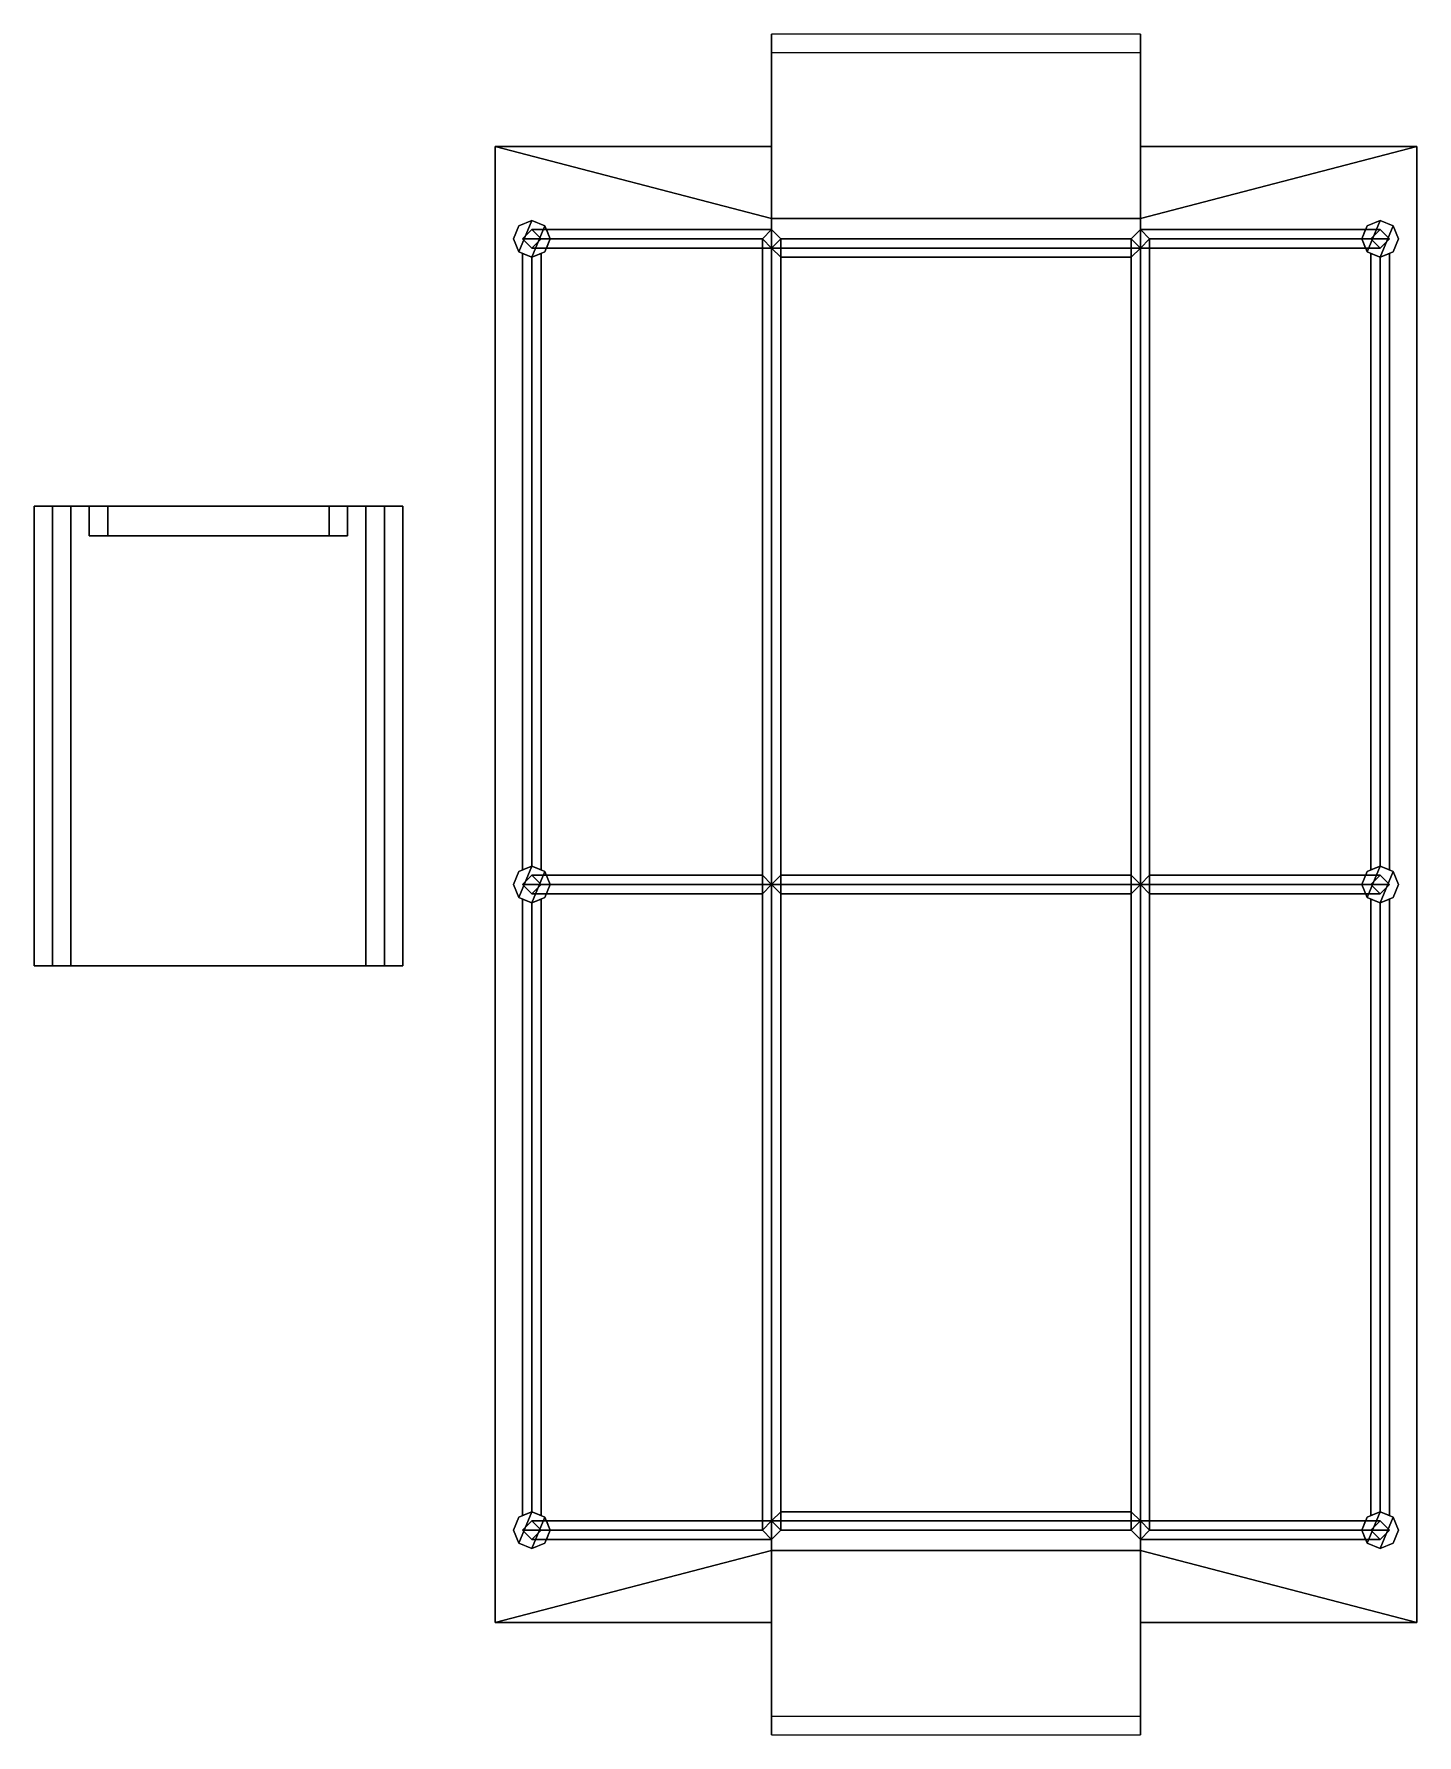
# Model space of a CAD drawing. Extents: x -5 to 2.5, y -4.61 to 4.61.
import ezdxf

# ---------------------------------------------------------------- set-up
doc = ezdxf.new("R2010")
doc.units = 0
doc.layers.get('0').update_dxf_attribs({"linetype": 'CONTINUOUS'})

msp = doc.modelspace()

# ---------------------------------------------------------------- linework, layer by layer
for points in [[(-1, 4.51), (-1, 3.61, 0.6), (-1, 3.61, 0.7), (-1, 4.61)], [(-1, 4.61), (-1, 3.61, 0.7), (1, 3.61, 0.7), (1, 4.61)], [(1, 3.61, 0.7), (1, 3.61, 0.6), (1, 4.51), (1, 4.61)], [(1, 4.51), (1, 3.61, 0.6), (-1, 3.61, 0.6), (-1, 4.51)], [(-2.5, 4, 0.5), (-2.5, -4, 0.5), (-2.5, -4, 0.7), (-2.5, 4, 0.7)], [(-2.5, 4, 0.7), (-2.5, -4, 0.7), (-1, -3.61, 0.7), (-1, 3.61, 0.7)], [(-1, 4, 0.7), (-1, 4, 0.5), (-2.5, 4, 0.5), (-2.5, 4, 0.7)], [(-1, 3.61, 0.5), (-1, -3.61, 0.5), (-2.5, -4, 0.5), (-2.5, 4, 0.5)], [(-1, 3.61, 0.5), (-1, 3.61, 0.5), (-2.5, 4, 0.5), (-1, 4, 0.5)], [(-1, 4, 0.7), (-2.5, 4, 0.7), (-1, 3.61, 0.7)], [(-1, 3.61, 0.7), (-1, 3.61, 0.5), (-1, 4, 0.5), (-1, 4, 0.7)], [(2.5, 4, 0.5), (2.5, -4, 0.5), (1, -3.61, 0.5), (1, 3.61, 0.5)], [(1, 3.61, 0.7), (1, -3.61, 0.7), (2.5, -4, 0.7), (2.5, 4, 0.7)], [(2.5, 4, 0.7), (2.5, 4, 0.5), (1, 4, 0.5), (1, 4, 0.7)], [(1, 4, 0.7), (1, 4, 0.5), (1, 3.61, 0.5), (1, 3.61, 0.7)], [(1, 4, 0.7), (1, 3.61, 0.7), (2.5, 4, 0.7)], [(2.5, 4, 0.5), (2.5, 4, 0.5), (1, 3.61, 0.5), (1, 4, 0.5)], [(2.5, -4, 0.7), (2.5, -4, 0.5), (2.5, 4, 0.5), (2.5, 4, 0.7)], [(-2.3707, 3.5707, 2), (-2.4, 3.5, 2), (-2.3707, 3.4293, 2), (-2.3, 3.6, 2)], [(-2.3, 3.6, 0.7), (-2.3707, 3.5707, 0.7), (-2.3707, 3.5707, 2), (-2.3, 3.6, 2)], [(-2.3, 3.6), (-2.3707, 3.5707), (-2.3707, 3.5707, 0.5), (-2.3, 3.6, 0.5)], [(-2.3, 3.6, 2), (-2.3707, 3.4293, 2), (-2.3, 3.4, 2), (-2.2293, 3.5707, 2)], [(-2.2293, 3.5707, 0.7), (-2.3, 3.6, 0.7), (-2.3, 3.6, 2), (-2.2293, 3.5707, 2)], [(-2.2293, 3.5707), (-2.3, 3.6), (-2.3, 3.6, 0.5), (-2.2293, 3.5707, 0.5)], [(1, 3.61, 0.6), (1, 3.61, 0.5), (-1, 3.61, 0.5), (-1, 3.61, 0.6)], [(1, 3.61, 0.5), (1, -3.61, 0.5), (-1, -3.61, 0.5), (-1, 3.61, 0.5)], [(-1, 3.61, 0.7), (-1, -3.61, 0.7), (1, -3.61, 0.7), (1, 3.61, 0.7)], [(2.2293, 3.5707, 2), (2.2, 3.5, 2), (2.2293, 3.4293, 2), (2.3, 3.6, 2)], [(2.3, 3.6, 0.7), (2.2293, 3.5707, 0.7), (2.2293, 3.5707, 2), (2.3, 3.6, 2)], [(2.3, 3.6), (2.2293, 3.5707), (2.2293, 3.5707, 0.5), (2.3, 3.6, 0.5)], [(2.3, 3.6, 2), (2.2293, 3.4293, 2), (2.3, 3.4, 2), (2.3707, 3.5707, 2)], [(2.3707, 3.5707, 0.7), (2.3, 3.6, 0.7), (2.3, 3.6, 2), (2.3707, 3.5707, 2)], [(2.3707, 3.5707), (2.3, 3.6), (2.3, 3.6, 0.5), (2.3707, 3.5707, 0.5)], [(-2.3707, 3.5707, 0.7), (-2.4, 3.5, 0.7), (-2.4, 3.5, 2), (-2.3707, 3.5707, 2)], [(-2.3707, 3.5707), (-2.4, 3.5), (-2.4, 3.5, 0.5), (-2.3707, 3.5707, 0.5)], [(-2.3, 3.55, 2), (-2.35, 3.5, 2), (-1.05, 3.5, 2.95), (-1, 3.55, 2.9)], [(-2.2293, 3.5707, 2), (-2.3, 3.4, 2), (-2.2293, 3.4293, 2), (-2.2, 3.5, 2)], [(-2.25, 3.5, 2), (-2.3, 3.55, 2), (-1, 3.55, 2.9), (-1.05, 3.5, 2.85)], [(-2.2, 3.5, 0.7), (-2.2293, 3.5707, 0.7), (-2.2293, 3.5707, 2), (-2.2, 3.5, 2)], [(-2.2, 3.5), (-2.2293, 3.5707), (-2.2293, 3.5707, 0.5), (-2.2, 3.5, 0.5)], [(-2.2207, 3.55, 1.95), (-2.2, 3.5, 2), (-1.05, 3.5, 2), (-1, 3.55, 1.95)], [(-2.2, 3.5, 1.9), (-2.2207, 3.55, 1.95), (-1, 3.55, 1.95), (-1.05, 3.5, 1.9)], [(-1, 3.55, 0.7), (-1.05, 3.5, 0.7), (-1.05, 3.5, 2.95), (-1, 3.55, 3)], [(-1.05, -3.5, 2.95), (-1, -3.55, 3), (-1, 3.55, 3), (-1.05, 3.5, 2.95)], [(-1, 3.55), (-1.05, 3.5), (-1.05, 3.5, 0.5), (-1, 3.55, 0.5)], [(-0.95, 3.5, 0.7), (-1, 3.55, 0.7), (-1, 3.55, 3), (-0.95, 3.5, 2.95)], [(-1, -3.55, 3), (-0.95, -3.5, 2.95), (-0.95, 3.5, 2.95), (-1, 3.55, 3)], [(-0.95, 3.5), (-1, 3.55), (-1, 3.55, 0.5), (-0.95, 3.5, 0.5)], [(1, 3.55, 0.7), (0.95, 3.5, 0.7), (0.95, 3.5, 2.95), (1, 3.55, 3)], [(0.95, -3.5, 2.95), (1, -3.55, 3), (1, 3.55, 3), (0.95, 3.5, 2.95)], [(1, 3.55), (0.95, 3.5), (0.95, 3.5, 0.5), (1, 3.55, 0.5)], [(1.05, 3.5, 0.7), (1, 3.55, 0.7), (1, 3.55, 3), (1.05, 3.5, 2.95)], [(2.3, 3.55, 2), (2.25, 3.5, 2), (1.05, 3.5, 2.85), (1, 3.55, 2.9)], [(2.35, 3.5, 2), (2.3, 3.55, 2), (1, 3.55, 2.9), (1.05, 3.5, 2.95)], [(1, -3.55, 3), (1.05, -3.5, 2.95), (1.05, 3.5, 2.95), (1, 3.55, 3)], [(1.05, 3.5), (1, 3.55), (1, 3.55, 0.5), (1.05, 3.5, 0.5)], [(2.2207, 3.55, 1.95), (2.2, 3.5, 1.9), (1.05, 3.5, 1.9), (1, 3.55, 1.95)], [(2.2, 3.5, 2), (2.2207, 3.55, 1.95), (1, 3.55, 1.95), (1.05, 3.5, 2)], [(2.2293, 3.5707, 0.7), (2.2, 3.5, 0.7), (2.2, 3.5, 2), (2.2293, 3.5707, 2)], [(2.2293, 3.5707), (2.2, 3.5), (2.2, 3.5, 0.5), (2.2293, 3.5707, 0.5)], [(2.3707, 3.5707, 2), (2.3, 3.4, 2), (2.3707, 3.4293, 2), (2.4, 3.5, 2)], [(2.4, 3.5, 0.7), (2.3707, 3.5707, 0.7), (2.3707, 3.5707, 2), (2.4, 3.5, 2)], [(2.4, 3.5), (2.3707, 3.5707), (2.3707, 3.5707, 0.5), (2.4, 3.5, 0.5)], [(-2.4, 3.5, 0.7), (-2.3707, 3.4293, 0.7), (-2.3707, 3.4293, 2), (-2.4, 3.5, 2)], [(-2.4, 3.5), (-2.3707, 3.4293), (-2.3707, 3.4293, 0.5), (-2.4, 3.5, 0.5)], [(-2.3707, 3.4293, 0.7), (-2.3, 3.4, 0.7), (-2.3, 3.4, 2), (-2.3707, 3.4293, 2)], [(-2.3707, 3.4293), (-2.3, 3.4), (-2.3, 3.4, 0.5), (-2.3707, 3.4293, 0.5)], [(-2.35, 3.5, 2), (-2.3, 3.45, 2), (-1, 3.45, 2.9), (-1.05, 3.5, 2.95)], [(-2.3, 3.4, 2), (-2.35, 3.4207, 1.95), (-2.35, 0.0793, 1.95), (-2.3, 0.1, 2)], [(-2.35, 3.4207, 1.95), (-2.3, 3.4, 1.9), (-2.3, 0.1, 1.9), (-2.35, 0.0793, 1.95)], [(-2.3, 3.45, 2), (-2.25, 3.5, 2), (-1.05, 3.5, 2.85), (-1, 3.45, 2.9)], [(-2.3, 3.4, 0.7), (-2.2293, 3.4293, 0.7), (-2.2293, 3.4293, 2), (-2.3, 3.4, 2)], [(-2.3, 3.4), (-2.2293, 3.4293), (-2.2293, 3.4293, 0.5), (-2.3, 3.4, 0.5)], [(-2.25, 3.4207, 1.95), (-2.3, 3.4, 2), (-2.3, 0.1, 2), (-2.25, 0.0793, 1.95)], [(-2.3, 3.4, 1.9), (-2.25, 3.4207, 1.95), (-2.25, 0.0793, 1.95), (-2.3, 0.1, 1.9)], [(-2.2293, 3.4293, 0.7), (-2.2, 3.5, 0.7), (-2.2, 3.5, 2), (-2.2293, 3.4293, 2)], [(-2.2293, 3.4293), (-2.2, 3.5), (-2.2, 3.5, 0.5), (-2.2293, 3.4293, 0.5)], [(-2.2, 3.5, 2), (-2.2207, 3.45, 1.95), (-1, 3.45, 1.95), (-1.05, 3.5, 2)], [(-2.2207, 3.45, 1.95), (-2.2, 3.5, 1.9), (-1.05, 3.5, 1.9), (-1, 3.45, 1.95)], [(-1.05, 3.5, 0.7), (-1, 3.45, 0.7), (-1, 3.45, 2.9), (-1.05, 3.5, 2.95)], [(-1, -3.45, 2.9), (-1.05, -3.5, 2.95), (-1.05, 3.5, 2.95), (-1, 3.45, 2.9)], [(-1.05, 3.5), (-1, 3.45), (-1, 3.45, 0.5), (-1.05, 3.5, 0.5)], [(-1, 3.45, 0.7), (-0.95, 3.5, 0.7), (-0.95, 3.5, 2.95), (-1, 3.45, 2.9)], [(1, 3.45, 3), (0.95, 3.5, 2.95), (-0.95, 3.5, 2.95), (-1, 3.45, 3)], [(0.95, 3.5, 2.95), (1, 3.45, 2.9), (-1, 3.45, 2.9), (-0.95, 3.5, 2.95)], [(-0.95, -3.5, 2.95), (-1, -3.45, 2.9), (-1, 3.45, 2.9), (-0.95, 3.5, 2.95)], [(-1, 3.45), (-0.95, 3.5), (-0.95, 3.5, 0.5), (-1, 3.45, 0.5)], [(0.95, 3.4, 2.95), (1, 3.45, 3), (-1, 3.45, 3), (-0.95, 3.4, 2.95)], [(1, 3.45, 2.9), (0.95, 3.4, 2.95), (-0.95, 3.4, 2.95), (-1, 3.45, 2.9)], [(0.95, 3.5, 0.7), (1, 3.45, 0.7), (1, 3.45, 2.9), (0.95, 3.5, 2.95)], [(1, -3.45, 2.9), (0.95, -3.5, 2.95), (0.95, 3.5, 2.95), (1, 3.45, 2.9)], [(0.95, 3.5), (1, 3.45), (1, 3.45, 0.5), (0.95, 3.5, 0.5)], [(1, 3.45, 0.7), (1.05, 3.5, 0.7), (1.05, 3.5, 2.95), (1, 3.45, 2.9)], [(2.25, 3.5, 2), (2.3, 3.45, 2), (1, 3.45, 2.9), (1.05, 3.5, 2.85)], [(2.3, 3.45, 2), (2.35, 3.5, 2), (1.05, 3.5, 2.95), (1, 3.45, 2.9)], [(1.05, -3.5, 2.95), (1, -3.45, 2.9), (1, 3.45, 2.9), (1.05, 3.5, 2.95)], [(1, 3.45), (1.05, 3.5), (1.05, 3.5, 0.5), (1, 3.45, 0.5)], [(2.2, 3.5, 1.9), (2.2207, 3.45, 1.95), (1, 3.45, 1.95), (1.05, 3.5, 1.9)], [(2.2207, 3.45, 1.95), (2.2, 3.5, 2), (1.05, 3.5, 2), (1, 3.45, 1.95)], [(2.2, 3.5, 0.7), (2.2293, 3.4293, 0.7), (2.2293, 3.4293, 2), (2.2, 3.5, 2)], [(2.2, 3.5), (2.2293, 3.4293), (2.2293, 3.4293, 0.5), (2.2, 3.5, 0.5)], [(2.2293, 3.4293, 0.7), (2.3, 3.4, 0.7), (2.3, 3.4, 2), (2.2293, 3.4293, 2)], [(2.2293, 3.4293), (2.3, 3.4), (2.3, 3.4, 0.5), (2.2293, 3.4293, 0.5)], [(2.3, 3.4, 2), (2.25, 3.4207, 1.95), (2.25, 0.0793, 1.95), (2.3, 0.1, 2)], [(2.25, 3.4207, 1.95), (2.3, 3.4, 1.9), (2.3, 0.1, 1.9), (2.25, 0.0793, 1.95)], [(2.3, 3.4, 0.7), (2.3707, 3.4293, 0.7), (2.3707, 3.4293, 2), (2.3, 3.4, 2)], [(2.3, 3.4), (2.3707, 3.4293), (2.3707, 3.4293, 0.5), (2.3, 3.4, 0.5)], [(2.35, 3.4207, 1.95), (2.3, 3.4, 2), (2.3, 0.1, 2), (2.35, 0.0793, 1.95)], [(2.3, 3.4, 1.9), (2.35, 3.4207, 1.95), (2.35, 0.0793, 1.95), (2.3, 0.1, 1.9)], [(2.3707, 3.4293, 0.7), (2.4, 3.5, 0.7), (2.4, 3.5, 2), (2.3707, 3.4293, 2)], [(2.3707, 3.4293), (2.4, 3.5), (2.4, 3.5, 0.5), (2.3707, 3.4293, 0.5)], [(-5, 2.05, 0.1), (-5, -0.44, 0.1), (-4.9, -0.44, 0.2), (-4.9, 2.05, 0.2)], [(-3.3, 2.05, 0.1), (-3, 2.05), (-5, 2.05), (-4.7, 2.05, 0.1)], [(-5, 2.05), (-5, -0.44), (-5, -0.44, 0.1), (-5, 2.05, 0.1)], [(-4.7, 2.05, 0.1), (-5, 2.05), (-5, 2.05, 0.1), (-4.9, 2.05, 0.2)], [(-4.9, 2.05, 0.2), (-4.9, -0.44, 0.2), (-4.9, -0.44, 0.3), (-4.9, 2.05, 1.9)], [(-4.9, 2.05, 1.9), (-4.9, -0.44, 0.3), (-4.8, -0.44, 0.4), (-4.8, 2.05, 2)], [(-4.7, 2.05, 1.7), (-4.7, 2.05, 0.1), (-4.9, 2.05, 0.2), (-4.9, 2.05, 1.9)], [(-4.6, 2.05, 1.8), (-4.7, 2.05, 1.7), (-4.9, 2.05, 1.9), (-4.8, 2.05, 2)], [(-4.8, 2.05, 2), (-4.8, -0.44, 0.4), (-3.2, -0.44, 0.4), (-3.2, 2.05, 2)], [(-3.4, 2.05, 1.8), (-4.6, 2.05, 1.8), (-4.8, 2.05, 2), (-3.2, 2.05, 2)], [(-4.6, 1.89, 1.7), (-4.7, 1.89, 1.6), (-4.7, 2.05, 1.7), (-4.6, 2.05, 1.8)], [(-4.7, 1.89, 1.6), (-4.7, 1.89), (-4.7, 2.05, 0.1), (-4.7, 2.05, 1.7)], [(-4.7, 1.89), (-3.3, 1.89), (-3.3, 2.05, 0.1), (-4.7, 2.05, 0.1)], [(-3.4, 1.89, 1.7), (-4.6, 1.89, 1.7), (-4.6, 2.05, 1.8), (-3.4, 2.05, 1.8)], [(-3.3, 2.05, 1.7), (-3.4, 2.05, 1.8), (-3.2, 2.05, 2), (-3.1, 2.05, 1.9)], [(-3.3, 1.89, 1.6), (-3.4, 1.89, 1.7), (-3.4, 2.05, 1.8), (-3.3, 2.05, 1.7)], [(-3.3, 2.05, 0.1), (-3.1, 2.05, 0.2), (-3, 2.05, 0.1), (-3, 2.05)], [(-3.1, 2.05, 1.9), (-3.1, 2.05, 0.2), (-3.3, 2.05, 0.1), (-3.3, 2.05, 1.7)], [(-3.3, 1.89), (-3.3, 1.89, 1.6), (-3.3, 2.05, 1.7), (-3.3, 2.05, 0.1)], [(-3.2, -0.44, 0.4), (-3.1, -0.44, 0.3), (-3.1, 2.05, 1.9), (-3.2, 2.05, 2)], [(-3.1, -0.44, 0.2), (-3, -0.44, 0.1), (-3, 2.05, 0.1), (-3.1, 2.05, 0.2)], [(-3.1, -0.44, 0.3), (-3.1, -0.44, 0.2), (-3.1, 2.05, 0.2), (-3.1, 2.05, 1.9)], [(-3, -0.44, 0.1), (-3, -0.44), (-3, 2.05), (-3, 2.05, 0.1)], [(-4.7, 1.89, 1.6), (-4.7, 1.89), (-3.3, 1.89), (-3.3, 1.89, 1.6)], [(-4.6, 1.89, 1.7), (-4.7, 1.89, 1.6), (-3.3, 1.89, 1.6), (-3.4, 1.89, 1.7)], [(-2.3707, 0.0707, 2), (-2.4, 0, 2), (-2.3707, -0.0707, 2), (-2.3, 0.1, 2)], [(-2.3, 0.1, 0.7), (-2.3707, 0.0707, 0.7), (-2.3707, 0.0707, 2), (-2.3, 0.1, 2)], [(-2.3, 0.1), (-2.3707, 0.0707), (-2.3707, 0.0707, 0.5), (-2.3, 0.1, 0.5)], [(-2.3, 0.1, 2), (-2.3707, -0.0707, 2), (-2.3, -0.1, 2), (-2.2293, 0.0707, 2)], [(-2.2293, 0.0707, 0.7), (-2.3, 0.1, 0.7), (-2.3, 0.1, 2), (-2.2293, 0.0707, 2)], [(-2.2293, 0.0707), (-2.3, 0.1), (-2.3, 0.1, 0.5), (-2.2293, 0.0707, 0.5)], [(2.2293, 0.0707, 2), (2.2, 0, 2), (2.2293, -0.0707, 2), (2.3, 0.1, 2)], [(2.3, 0.1, 0.7), (2.2293, 0.0707, 0.7), (2.2293, 0.0707, 2), (2.3, 0.1, 2)], [(2.3, 0.1), (2.2293, 0.0707), (2.2293, 0.0707, 0.5), (2.3, 0.1, 0.5)], [(2.3, 0.1, 2), (2.2293, -0.0707, 2), (2.3, -0.1, 2), (2.3707, 0.0707, 2)], [(2.3707, 0.0707, 0.7), (2.3, 0.1, 0.7), (2.3, 0.1, 2), (2.3707, 0.0707, 2)], [(2.3707, 0.0707), (2.3, 0.1), (2.3, 0.1, 0.5), (2.3707, 0.0707, 0.5)], [(-2.3707, 0.0707, 0.7), (-2.4, 0, 0.7), (-2.4, 0, 2), (-2.3707, 0.0707, 2)], [(-2.3707, 0.0707), (-2.4, 0), (-2.4, 0, 0.5), (-2.3707, 0.0707, 0.5)], [(-2.4, 0, 0.7), (-2.3707, -0.0707, 0.7), (-2.3707, -0.0707, 2), (-2.4, 0, 2)], [(-2.4, 0), (-2.3707, -0.0707), (-2.3707, -0.0707, 0.5), (-2.4, 0, 0.5)], [(-2.3, 0.05, 2), (-2.35, 0, 2), (-1, 0, 3), (-1.05, 0.05, 2.95)], [(-2.35, 0, 2), (-2.3, -0.05, 2), (-1.05, -0.05, 2.95), (-1, 0, 3)], [(-2.2293, 0.0707, 2), (-2.3, -0.1, 2), (-2.2293, -0.0707, 2), (-2.2, 0, 2)], [(-2.25, 0, 2), (-2.3, 0.05, 2), (-1.05, 0.05, 2.95), (-1, 0, 2.9)], [(-2.3, -0.05, 2), (-2.25, 0, 2), (-1, 0, 2.9), (-1.05, -0.05, 2.95)], [(-2.2, 0, 0.7), (-2.2293, 0.0707, 0.7), (-2.2293, 0.0707, 2), (-2.2, 0, 2)], [(-2.2, 0), (-2.2293, 0.0707), (-2.2293, 0.0707, 0.5), (-2.2, 0, 0.5)], [(-2.2293, -0.0707, 0.7), (-2.2, 0, 0.7), (-2.2, 0, 2), (-2.2293, -0.0707, 2)], [(-2.2293, -0.0707), (-2.2, 0), (-2.2, 0, 0.5), (-2.2293, -0.0707, 0.5)], [(1, 0, 3), (0.95, 0.05, 2.95), (-0.95, 0.05, 2.95), (-1, 0, 3)], [(0.95, 0.05, 2.95), (1, 0, 2.9), (-1, 0, 2.9), (-0.95, 0.05, 2.95)], [(0.95, -0.05, 2.95), (1, 0, 3), (-1, 0, 3), (-0.95, -0.05, 2.95)], [(1, 0, 2.9), (0.95, -0.05, 2.95), (-0.95, -0.05, 2.95), (-1, 0, 2.9)], [(2.3, 0.05, 2), (2.25, 0, 2), (1, 0, 2.9), (1.05, 0.05, 2.95)], [(2.35, 0, 2), (2.3, 0.05, 2), (1.05, 0.05, 2.95), (1, 0, 3)], [(2.25, 0, 2), (2.3, -0.05, 2), (1.05, -0.05, 2.95), (1, 0, 2.9)], [(2.3, -0.05, 2), (2.35, 0, 2), (1, 0, 3), (1.05, -0.05, 2.95)], [(2.2293, 0.0707, 0.7), (2.2, 0, 0.7), (2.2, 0, 2), (2.2293, 0.0707, 2)], [(2.2293, 0.0707), (2.2, 0), (2.2, 0, 0.5), (2.2293, 0.0707, 0.5)], [(2.2, 0, 0.7), (2.2293, -0.0707, 0.7), (2.2293, -0.0707, 2), (2.2, 0, 2)], [(2.2, 0), (2.2293, -0.0707), (2.2293, -0.0707, 0.5), (2.2, 0, 0.5)], [(2.3707, 0.0707, 2), (2.3, -0.1, 2), (2.3707, -0.0707, 2), (2.4, 0, 2)], [(2.4, 0, 0.7), (2.3707, 0.0707, 0.7), (2.3707, 0.0707, 2), (2.4, 0, 2)], [(2.4, 0), (2.3707, 0.0707), (2.3707, 0.0707, 0.5), (2.4, 0, 0.5)], [(2.3707, -0.0707, 0.7), (2.4, 0, 0.7), (2.4, 0, 2), (2.3707, -0.0707, 2)], [(2.3707, -0.0707), (2.4, 0), (2.4, 0, 0.5), (2.3707, -0.0707, 0.5)], [(-2.3707, -0.0707, 0.7), (-2.3, -0.1, 0.7), (-2.3, -0.1, 2), (-2.3707, -0.0707, 2)], [(-2.3707, -0.0707), (-2.3, -0.1), (-2.3, -0.1, 0.5), (-2.3707, -0.0707, 0.5)], [(-2.3, -0.1, 2), (-2.35, -0.0793, 1.95), (-2.35, -3.4207, 1.95), (-2.3, -3.4, 2)], [(-2.35, -0.0793, 1.95), (-2.3, -0.1, 1.9), (-2.3, -3.4, 1.9), (-2.35, -3.4207, 1.95)], [(-2.3, -0.1, 0.7), (-2.2293, -0.0707, 0.7), (-2.2293, -0.0707, 2), (-2.3, -0.1, 2)], [(-2.3, -0.1), (-2.2293, -0.0707), (-2.2293, -0.0707, 0.5), (-2.3, -0.1, 0.5)], [(-2.25, -0.0793, 1.95), (-2.3, -0.1, 2), (-2.3, -3.4, 2), (-2.25, -3.4207, 1.95)], [(-2.3, -0.1, 1.9), (-2.25, -0.0793, 1.95), (-2.25, -3.4207, 1.95), (-2.3, -3.4, 1.9)], [(2.2293, -0.0707, 0.7), (2.3, -0.1, 0.7), (2.3, -0.1, 2), (2.2293, -0.0707, 2)], [(2.2293, -0.0707), (2.3, -0.1), (2.3, -0.1, 0.5), (2.2293, -0.0707, 0.5)], [(2.3, -0.1, 2), (2.25, -0.0793, 1.95), (2.25, -3.4207, 1.95), (2.3, -3.4, 2)], [(2.25, -0.0793, 1.95), (2.3, -0.1, 1.9), (2.3, -3.4, 1.9), (2.25, -3.4207, 1.95)], [(2.3, -0.1, 0.7), (2.3707, -0.0707, 0.7), (2.3707, -0.0707, 2), (2.3, -0.1, 2)], [(2.3, -0.1), (2.3707, -0.0707), (2.3707, -0.0707, 0.5), (2.3, -0.1, 0.5)], [(2.35, -0.0793, 1.95), (2.3, -0.1, 2), (2.3, -3.4, 2), (2.35, -3.4207, 1.95)], [(2.3, -0.1, 1.9), (2.35, -0.0793, 1.95), (2.35, -3.4207, 1.95), (2.3, -3.4, 1.9)], [(-4.9, -0.44, 0.2), (-5, -0.44, 0.1), (-3, -0.44, 0.1), (-3.1, -0.44, 0.2)], [(-5, -0.44, 0.1), (-5, -0.44), (-3, -0.44), (-3, -0.44, 0.1)], [(-4.9, -0.44, 0.3), (-4.9, -0.44, 0.2), (-3.1, -0.44, 0.2), (-3.1, -0.44, 0.3)], [(-4.8, -0.44, 0.4), (-4.9, -0.44, 0.3), (-3.1, -0.44, 0.3), (-3.2, -0.44, 0.4)], [(-2.3707, -3.4293, 2), (-2.4, -3.5, 2), (-2.3707, -3.5707, 2), (-2.3, -3.4, 2)], [(-2.3, -3.4, 0.7), (-2.3707, -3.4293, 0.7), (-2.3707, -3.4293, 2), (-2.3, -3.4, 2)], [(-2.3, -3.4), (-2.3707, -3.4293), (-2.3707, -3.4293, 0.5), (-2.3, -3.4, 0.5)], [(-2.3, -3.4, 2), (-2.3707, -3.5707, 2), (-2.3, -3.6, 2), (-2.2293, -3.4293, 2)], [(-2.2293, -3.4293, 0.7), (-2.3, -3.4, 0.7), (-2.3, -3.4, 2), (-2.2293, -3.4293, 2)], [(-2.2293, -3.4293), (-2.3, -3.4), (-2.3, -3.4, 0.5), (-2.2293, -3.4293, 0.5)], [(1, -3.45, 3), (0.95, -3.4, 2.95), (-0.95, -3.4, 2.95), (-1, -3.45, 3)], [(0.95, -3.4, 2.95), (1, -3.45, 2.9), (-1, -3.45, 2.9), (-0.95, -3.4, 2.95)], [(2.2293, -3.4293, 2), (2.2, -3.5, 2), (2.2293, -3.5707, 2), (2.3, -3.4, 2)], [(2.3, -3.4, 0.7), (2.2293, -3.4293, 0.7), (2.2293, -3.4293, 2), (2.3, -3.4, 2)], [(2.3, -3.4), (2.2293, -3.4293), (2.2293, -3.4293, 0.5), (2.3, -3.4, 0.5)], [(2.3, -3.4, 2), (2.2293, -3.5707, 2), (2.3, -3.6, 2), (2.3707, -3.4293, 2)], [(2.3707, -3.4293, 0.7), (2.3, -3.4, 0.7), (2.3, -3.4, 2), (2.3707, -3.4293, 2)], [(2.3707, -3.4293), (2.3, -3.4), (2.3, -3.4, 0.5), (2.3707, -3.4293, 0.5)], [(-2.3707, -3.4293, 0.7), (-2.4, -3.5, 0.7), (-2.4, -3.5, 2), (-2.3707, -3.4293, 2)], [(-2.3707, -3.4293), (-2.4, -3.5), (-2.4, -3.5, 0.5), (-2.3707, -3.4293, 0.5)], [(-2.4, -3.5, 0.7), (-2.3707, -3.5707, 0.7), (-2.3707, -3.5707, 2), (-2.4, -3.5, 2)], [(-2.4, -3.5), (-2.3707, -3.5707), (-2.3707, -3.5707, 0.5), (-2.4, -3.5, 0.5)], [(-2.3, -3.45, 2), (-2.35, -3.5, 2), (-1.05, -3.5, 2.95), (-1, -3.45, 2.9)], [(-2.35, -3.5, 2), (-2.3, -3.55, 2), (-1, -3.55, 2.9), (-1.05, -3.5, 2.95)], [(-2.2293, -3.4293, 2), (-2.3, -3.6, 2), (-2.2293, -3.5707, 2), (-2.2, -3.5, 2)], [(-2.25, -3.5, 2), (-2.3, -3.45, 2), (-1, -3.45, 2.9), (-1.05, -3.5, 2.85)], [(-2.3, -3.55, 2), (-2.25, -3.5, 2), (-1.05, -3.5, 2.85), (-1, -3.55, 2.9)], [(-2.2, -3.5, 0.7), (-2.2293, -3.4293, 0.7), (-2.2293, -3.4293, 2), (-2.2, -3.5, 2)], [(-2.2, -3.5), (-2.2293, -3.4293), (-2.2293, -3.4293, 0.5), (-2.2, -3.5, 0.5)], [(-2.2293, -3.5707, 0.7), (-2.2, -3.5, 0.7), (-2.2, -3.5, 2), (-2.2293, -3.5707, 2)], [(-2.2293, -3.5707), (-2.2, -3.5), (-2.2, -3.5, 0.5), (-2.2293, -3.5707, 0.5)], [(-2.2207, -3.45, 1.95), (-2.2, -3.5, 2), (-1.05, -3.5, 2), (-1, -3.45, 1.95)], [(-2.2, -3.5, 1.9), (-2.2207, -3.45, 1.95), (-1, -3.45, 1.95), (-1.05, -3.5, 1.9)], [(-2.2, -3.5, 2), (-2.2207, -3.55, 1.95), (-1, -3.55, 1.95), (-1.05, -3.5, 2)], [(-2.2207, -3.55, 1.95), (-2.2, -3.5, 1.9), (-1.05, -3.5, 1.9), (-1, -3.55, 1.95)], [(-1, -3.45, 0.7), (-1.05, -3.5, 0.7), (-1.05, -3.5, 2.95), (-1, -3.45, 2.9)], [(-1, -3.45), (-1.05, -3.5), (-1.05, -3.5, 0.5), (-1, -3.45, 0.5)], [(-1.05, -3.5, 0.7), (-1, -3.55, 0.7), (-1, -3.55, 3), (-1.05, -3.5, 2.95)], [(-1.05, -3.5), (-1, -3.55), (-1, -3.55, 0.5), (-1.05, -3.5, 0.5)], [(-0.95, -3.5, 0.7), (-1, -3.45, 0.7), (-1, -3.45, 2.9), (-0.95, -3.5, 2.95)], [(0.95, -3.5, 2.95), (1, -3.45, 3), (-1, -3.45, 3), (-0.95, -3.5, 2.95)], [(1, -3.45, 2.9), (0.95, -3.5, 2.95), (-0.95, -3.5, 2.95), (-1, -3.45, 2.9)], [(-0.95, -3.5), (-1, -3.45), (-1, -3.45, 0.5), (-0.95, -3.5, 0.5)], [(-1, -3.55, 0.7), (-0.95, -3.5, 0.7), (-0.95, -3.5, 2.95), (-1, -3.55, 3)], [(-1, -3.55), (-0.95, -3.5), (-0.95, -3.5, 0.5), (-1, -3.55, 0.5)], [(1, -3.45, 0.7), (0.95, -3.5, 0.7), (0.95, -3.5, 2.95), (1, -3.45, 2.9)], [(1, -3.45), (0.95, -3.5), (0.95, -3.5, 0.5), (1, -3.45, 0.5)], [(0.95, -3.5, 0.7), (1, -3.55, 0.7), (1, -3.55, 3), (0.95, -3.5, 2.95)], [(0.95, -3.5), (1, -3.55), (1, -3.55, 0.5), (0.95, -3.5, 0.5)], [(1.05, -3.5, 0.7), (1, -3.45, 0.7), (1, -3.45, 2.9), (1.05, -3.5, 2.95)], [(2.3, -3.45, 2), (2.25, -3.5, 2), (1.05, -3.5, 2.85), (1, -3.45, 2.9)], [(2.35, -3.5, 2), (2.3, -3.45, 2), (1, -3.45, 2.9), (1.05, -3.5, 2.95)], [(1.05, -3.5), (1, -3.45), (1, -3.45, 0.5), (1.05, -3.5, 0.5)], [(2.2, -3.5, 2), (2.2207, -3.45, 1.95), (1, -3.45, 1.95), (1.05, -3.5, 2)], [(2.2207, -3.45, 1.95), (2.2, -3.5, 1.9), (1.05, -3.5, 1.9), (1, -3.45, 1.95)], [(1, -3.55, 0.7), (1.05, -3.5, 0.7), (1.05, -3.5, 2.95), (1, -3.55, 3)], [(2.25, -3.5, 2), (2.3, -3.55, 2), (1, -3.55, 2.9), (1.05, -3.5, 2.85)], [(2.3, -3.55, 2), (2.35, -3.5, 2), (1.05, -3.5, 2.95), (1, -3.55, 2.9)], [(1, -3.55), (1.05, -3.5), (1.05, -3.5, 0.5), (1, -3.55, 0.5)], [(2.2207, -3.55, 1.95), (2.2, -3.5, 2), (1.05, -3.5, 2), (1, -3.55, 1.95)], [(2.2, -3.5, 1.9), (2.2207, -3.55, 1.95), (1, -3.55, 1.95), (1.05, -3.5, 1.9)], [(2.2293, -3.4293, 0.7), (2.2, -3.5, 0.7), (2.2, -3.5, 2), (2.2293, -3.4293, 2)], [(2.2293, -3.4293), (2.2, -3.5), (2.2, -3.5, 0.5), (2.2293, -3.4293, 0.5)], [(2.2, -3.5, 0.7), (2.2293, -3.5707, 0.7), (2.2293, -3.5707, 2), (2.2, -3.5, 2)], [(2.2, -3.5), (2.2293, -3.5707), (2.2293, -3.5707, 0.5), (2.2, -3.5, 0.5)], [(2.3707, -3.4293, 2), (2.3, -3.6, 2), (2.3707, -3.5707, 2), (2.4, -3.5, 2)], [(2.4, -3.5, 0.7), (2.3707, -3.4293, 0.7), (2.3707, -3.4293, 2), (2.4, -3.5, 2)], [(2.4, -3.5), (2.3707, -3.4293), (2.3707, -3.4293, 0.5), (2.4, -3.5, 0.5)], [(2.3707, -3.5707, 0.7), (2.4, -3.5, 0.7), (2.4, -3.5, 2), (2.3707, -3.5707, 2)], [(2.3707, -3.5707), (2.4, -3.5), (2.4, -3.5, 0.5), (2.3707, -3.5707, 0.5)], [(-2.3707, -3.5707, 0.7), (-2.3, -3.6, 0.7), (-2.3, -3.6, 2), (-2.3707, -3.5707, 2)], [(-2.3707, -3.5707), (-2.3, -3.6), (-2.3, -3.6, 0.5), (-2.3707, -3.5707, 0.5)], [(-2.3, -3.6, 0.7), (-2.2293, -3.5707, 0.7), (-2.2293, -3.5707, 2), (-2.3, -3.6, 2)], [(-2.3, -3.6), (-2.2293, -3.5707), (-2.2293, -3.5707, 0.5), (-2.3, -3.6, 0.5)], [(2.2293, -3.5707, 0.7), (2.3, -3.6, 0.7), (2.3, -3.6, 2), (2.2293, -3.5707, 2)], [(2.2293, -3.5707), (2.3, -3.6), (2.3, -3.6, 0.5), (2.2293, -3.5707, 0.5)], [(2.3, -3.6, 0.7), (2.3707, -3.5707, 0.7), (2.3707, -3.5707, 2), (2.3, -3.6, 2)], [(2.3, -3.6), (2.3707, -3.5707), (2.3707, -3.5707, 0.5), (2.3, -3.6, 0.5)], [(-2.5, -4, 0.5), (-2.5, -4, 0.5), (-1, -3.61, 0.5), (-1, -4, 0.5)], [(-2.5, -4, 0.7), (-2.5, -4, 0.7), (-1, -4, 0.7), (-1, -3.61, 0.7)], [(-1, -3.61, 0.6), (-1, -3.61, 0.5), (1, -3.61, 0.5), (1, -3.61, 0.6)], [(-1, -4, 0.7), (-1, -4, 0.5), (-1, -3.61, 0.5), (-1, -3.61, 0.7)], [(1, -4.61), (1, -3.61, 0.7), (-1, -3.61, 0.7), (-1, -4.61)], [(-1, -4.51), (-1, -3.61, 0.6), (1, -3.61, 0.6), (1, -4.51)], [(-1, -3.61, 0.7), (-1, -3.61, 0.6), (-1, -4.51), (-1, -4.61)], [(1, -3.61, 0.7), (1, -3.61, 0.5), (1, -4, 0.5), (1, -4, 0.7)], [(1, -4, 0.5), (1, -3.61, 0.5), (2.5, -4, 0.5)], [(1, -3.61, 0.7), (1, -4, 0.7), (2.5, -4, 0.7)], [(1, -4.51), (1, -3.61, 0.6), (1, -3.61, 0.7), (1, -4.61)], [(-2.5, -4, 0.7), (-2.5, -4, 0.5), (-1, -4, 0.5), (-1, -4, 0.7)], [(1, -4, 0.7), (1, -4, 0.5), (2.5, -4, 0.5), (2.5, -4, 0.7)]]:
    msp.add_3dface(points)

doc.saveas('drawing.dxf')
